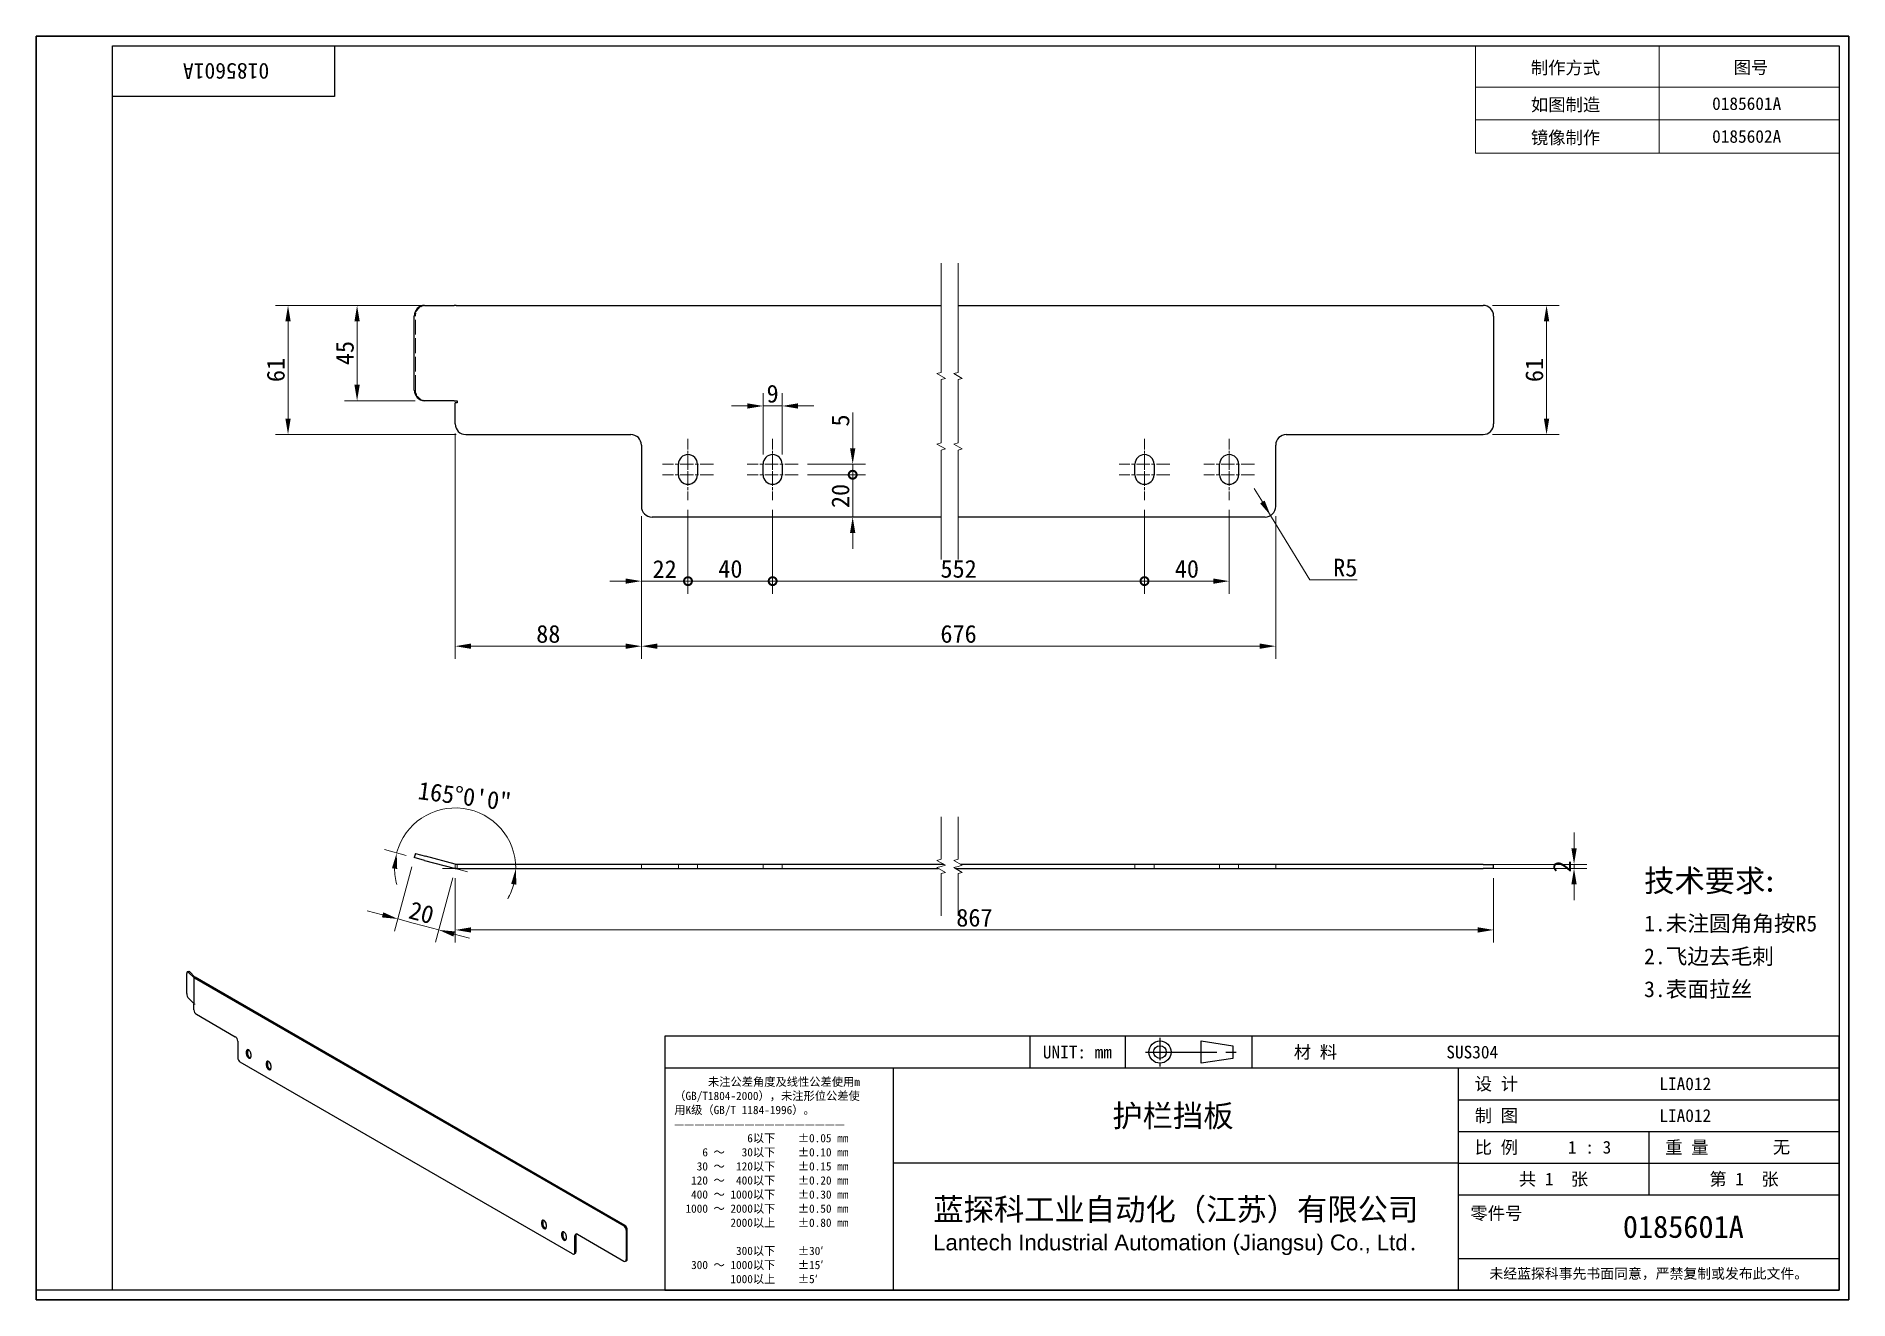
# Model space of a CAD drawing. Header units: millimetres. Extents: x 18 to 875, y 16 to 614.
import ezdxf
from ezdxf.enums import TextEntityAlignment as Align

# ---------------------------------------------------------------- set-up
doc = ezdxf.new("R2010")
doc.units = ezdxf.units.MM
doc.header["$LTSCALE"] = 3
doc.linetypes.add('CHAIN', pattern=[0.3543, 0.2362, -0.0295, 0.0591, -0.0295])
doc.linetypes.add('DASHED', pattern=[0.2067, 0.1654, -0.0413])
for name, color, linetype, lineweight in [('1', 7, 'Continuous', 18), ('可见 (ISO)', 7, 'Continuous', 25), ('可见窄的 (ISO)', 7, 'Continuous', 18), ('图框 (ISO)', 7, 'Continuous', 35), ('标题 (ISO)', 7, 'Continuous', 25)]:
    doc.layers.add(name, color=color, linetype=linetype, lineweight=lineweight)
for name, color, linetype, lineweight, true_color in [('中心标记 (ISO)', 1, 'CHAIN', 18, 0xff0000), ('尺寸 (ISO)', 7, 'Continuous', 18, 0x008000), ('折线 (ISO)', 7, 'Continuous', 18, 0x008000), ('符号 (ISO)', 7, 'Continuous', 18, 0x008000), ('隐藏 (ISO)', 5, 'DASHED', 18, 0x0000ff)]:
    doc.layers.add(name, color=color, linetype=linetype, lineweight=lineweight, true_color=true_color)
doc.styles.add('文本样式164', font='SimSun.ttf')
doc.styles.add('文本样式165', font='SimSun.ttf')
doc.styles.add('文本样式74', font='SimSun.ttf')
doc.styles.add('最新国标', font='simfang.ttf')
doc.styles.add('注释文本 (ISO)', font='simfang.ttf')
doc.dimstyles.new('默认 (GB)', dxfattribs={"dimscale": 3, "dimtxt": 2.8, "dimasz": 2.5, "dimexe": 2, "dimexo": 1.5, "dimgap": 0.5, "dimtad": 1, "dimtoh": 1, "dimdsep": 46, "dimtxsty": '最新国标', "dimcen": 0.09, "dimdle": 10, "dimclrd": 256, "dimclre": 256, "dimclrt": 256, "dimaunit": 1, "dimadec": 3, "dimazin": 2, "dimtfac": 0.535714, "dimtdec": 3, "dimtmove": 0, "dimatfit": 3, "dimfxl": 0, "dimtolj": 1, "dimlwd": -1, "dimlwe": -1, "dimarcsym": 0})

# ---------------------------------------------------------------- blocks, each defined once
blk = doc.blocks.new('图框 最新国标')
at = {"layer": '图框 (ISO)'}
for p, q in [((6, 7), (6, 204.5)), ((6, 204.5), (291.5, 204.5)), ((291.5, 204.5), (291.5, 5.5)), ((6, 7), (6, 5.5)), ((6, 7), (6, 5.5)), ((291.5, 5.5), (6, 5.5))]:
    blk.add_line(p, q, dxfattribs=at)
at = {"layer": '图框 (ISO)', "color": 7, "linetype": 'Continuous', "lineweight": 25}
for p, q in [((18, 203), (290, 203)), ((18, 7), (18, 203)), ((18, 203), (290, 203)), ((53, 203), (53, 195)), ((290, 203), (290, 7)), ((290, 203), (290, 7)), ((53, 195), (18, 195)), ((290, 7), (6, 7)), ((290, 7), (18, 7))]:
    blk.add_line(p, q, dxfattribs=at)
at = {"layer": '图框 (ISO)', "style": '文本样式74'}
blk.add_attdef('零件代号_001', (42.7, 200.25), '', height=2.5, rotation=180, dxfattribs=at)
blk = doc.blocks.new('标题栏 最新国标')
at = {"layer": '标题 (ISO)'}
for p, q in [((381.98, -183.84), (196.98, -183.84)), ((196.98, -183.84), (196.98, -223.84)), ((254.48, -183.84), (254.48, -188.84)), ((269.48, -183.84), (269.48, -188.84)), ((281.48, -188.09), (281.48, -184.59)), ((281.48, -184.59), (286.48, -185.34)), ((286.48, -185.34), (286.48, -187.34)), ((289.48, -183.84), (289.48, -188.84)), ((381.98, -223.84), (381.98, -183.84)), ((383.48, -183.84), (383.48, -225.34)), ((286.48, -187.34), (281.48, -188.09)), ((196.98, -188.84), (381.98, -188.84)), ((232.98, -188.84), (232.98, -223.84)), ((321.98, -188.84), (321.98, -223.84)), ((321.98, -193.84), (381.98, -193.84)), ((321.98, -198.84), (381.98, -198.84)), ((351.98, -198.84), (351.98, -208.84)), ((321.98, -203.84), (232.98, -203.84)), ((321.98, -203.84), (381.98, -203.84)), ((321.98, -208.84), (381.98, -208.84)), ((321.98, -218.84), (381.98, -218.84)), ((196.98, -223.84), (381.98, -223.84)), ((383.48, -225.34), (196.98, -225.34))]:
    blk.add_line(p, q, dxfattribs=at)
at = {"layer": '标题 (ISO)', "linetype": 'CHAIN', "ltscale": 5.000333}
blk.add_line((274.98, -184.09), (274.98, -188.59), dxfattribs=at)
at = {"layer": '标题 (ISO)', "linetype": 'CHAIN', "ltscale": 15.834605}
blk.add_line((272.73, -186.34), (286.98, -186.34), dxfattribs=at)
at = {"layer": '标题 (ISO)'}
for radius in [1.75, 1]:
    blk.add_circle((274.98, -186.34), radius, dxfattribs=at)
at = {"layer": '1', "style": '文本样式164'}
for s, p in [('UNIT: mm', (261.98, -186.34)), ('材 料', (299.48, -186.34)), ('设 计', (327.98, -191.34)), ('制 图', (327.98, -196.34)), ('比 例', (327.98, -201.34)), ('重 量', (357.98, -201.34)), ('共 1  张', (336.98, -206.34)), ('第 1  张', (366.98, -206.34))]:
    blk.add_text(s, height=2, dxfattribs=at).set_placement(p, align=Align.MIDDLE_CENTER)
at = {"layer": '标题 (ISO)', "style": '注释文本 (ISO)'}
for s, insert, char_height, attachment_point, line_spacing_factor in [('\\fSimSun|b0|i0;{\\H1.3000;      未注公差角度及线性公差使用m\\P}\\fSimSun|b0|i0;{\\H1.3000;（GB/T1804-2000），未注形位公差使\\P}\\fSimSun|b0|i0;{\\H1.3000;用K级（GB/T 1184-1996）。\\P}\\fSimSun|b0|i0;{\\H1.3000;—————————————————\\P}\\fSimSun|b0|i0;{\\H1.3000;             6以下    ±0.05 mm\\P}\\fSimSun|b0|i0;{\\H1.3000;     6 ～   30以下    ±0.10 mm\\P}\\fSimSun|b0|i0;{\\H1.3000;    30 ～  120以下    ±0.15 mm\\P}\\fSimSun|b0|i0;{\\H1.3000;   120 ～  400以下    ±0.20 mm\\P}\\fSimSun|b0|i0;{\\H1.3000;   400 ～ 1000以下    ±0.30 mm\\P}\\fSimSun|b0|i0;{\\H1.3000;  1000 ～ 2000以下    ±0.50 mm\\P}\\fSimSun|b0|i0;{\\H1.3000;          2000以上    ±0.80 mm\\P}\\fSimSun|b0|i0;{\\H1.3000;\\P}\\fSimSun|b0|i0;{\\H1.3000;           300以下    ±30′\\P}\\fSimSun|b0|i0;{\\H1.3000;   300 ～ 1000以下    ±15′\\P}\\fSimSun|b0|i0;{\\H1.3000;          1000以上    ±5′}', (198.48, -206.63), 1.3, 4, 1.023913), ('{\\fMicrosoft YaHei|b0|i0|c134|p34;\\H1.75x;蓝探科工业自动化（江苏）有限公司\\P\\fArial|b0|i0|c0|p34;\\H0.71429x;Lantech Industrial Automation (Jiangsu) Co., Ltd\\fFangSong|b0|i0|c134|p49;.\\H1.15195x; }', (277.48, -213.84), 2, 5, 0.978695)]:
    blk.add_mtext(s, dxfattribs=dict(at, insert=insert, char_height=char_height, attachment_point=attachment_point, line_spacing_factor=line_spacing_factor))
at = {"layer": '标题 (ISO)', "attachment_point": 5, "style": '注释文本 (ISO)'}
for s, insert, char_height in [('\\fFangSong|b0|i0;零件号', (327.98, -211.84), 2), ('\\fSimSun|b0|i0;{\\H1.6000;未经蓝探科事先书面同意，严禁复制或发布此文件。}', (351.98, -221.34), 1.6)]:
    blk.add_mtext(s, dxfattribs=dict(at, insert=insert, char_height=char_height))
at = {"layer": '标题 (ISO)'}
for tag, p, height, style in [('材料_001', (320.09, -187.33), 2, '注释文本 (ISO)'), ('设计人_001', (353.65, -192.33), 2, '注释文本 (ISO)'), ('库存编号_001', (267.48, -198.12), 3.5, '文本样式165'), ('设计人_001', (353.65, -197.33), 2, '注释文本 (ISO)'), ('视图比例_001', (339.26, -202.33), 2, '注释文本 (ISO)'), ('质量\\P3;_001', (371.53, -202.3), 2, '注释文本 (ISO)'), ('零件代号_001', (347.9, -215.59), 3.5, '文本样式165')]:
    blk.add_attdef(tag, p, '', height=height, dxfattribs=dict(at, style=style))
blk = doc.blocks.new('_DotSmall')
at = {"color": 0, "linetype": 'ByBlock', "const_width": 0.5}
blk.add_lwpolyline([(-0.0625, 0, 1), (0.0625, 0, 1)], format="xyb", close=True, dxfattribs=at)
blk = doc.blocks.new('*D5')
at = {"layer": 'Defpoints', "color": 0, "transparency": 16777216}
for p in [(325.98, 394.31), (303.98, 391.31), (325.98, 356.05)]:
    blk.add_point(p, dxfattribs=at)
at = {"layer": '尺寸 (ISO)', "color": 116, "true_color": 0x00803f, "transparency": 16777216}
for p, q in [((303.98, 386.81), (303.98, 350.05)), ((325.98, 389.81), (325.98, 350.05)), ((296.48, 356.05), (288.98, 356.05)), ((303.98, 356.05), (311.48, 356.05)), ((311.48, 356.05), (325.98, 356.05))]:
    blk.add_line(p, q, dxfattribs=at)
blk.add_solid([(296.48, 357.3), (296.48, 354.8), (303.98, 356.05)], dxfattribs=at)
at = {"layer": '尺寸 (ISO)', "color": 116, "true_color": 0x00803f, "transparency": 16777216, "xscale": 7.5, "yscale": 7.5, "zscale": 7.5, "rotation": 180}
blk.add_blockref('_DotSmall', (325.98, 356.05), dxfattribs=at)
at = {"layer": '尺寸 (ISO)', "transparency": 16777216, "insert": (314.95, 361.75), "char_height": 8.4, "attachment_point": 5, "style": '最新国标'}
blk.add_mtext('\\A1;22', dxfattribs=at)
blk = doc.blocks.new('*D7')
at = {"layer": 'Defpoints', "color": 0, "transparency": 16777216}
for p in [(325.98, 394.31), (365.98, 394.31), (365.98, 356.05)]:
    blk.add_point(p, dxfattribs=at)
at = {"layer": '尺寸 (ISO)', "color": 116, "true_color": 0x00803f, "transparency": 16777216}
for p, q in [((325.98, 389.81), (325.98, 350.05)), ((365.98, 389.81), (365.98, 350.05)), ((325.98, 356.05), (365.98, 356.05))]:
    blk.add_line(p, q, dxfattribs=at)
at = {"layer": '尺寸 (ISO)', "color": 116, "true_color": 0x00803f, "transparency": 16777216, "xscale": 7.5, "yscale": 7.5, "zscale": 7.5, "rotation": 180}
blk.add_blockref('_DotSmall', (325.98, 356.05), dxfattribs=at)
at = {"layer": '尺寸 (ISO)', "color": 116, "true_color": 0x00803f, "transparency": 16777216, "xscale": 7.5, "yscale": 7.5, "zscale": 7.5}
blk.add_blockref('_DotSmall', (365.98, 356.05), dxfattribs=at)
at = {"layer": '尺寸 (ISO)', "transparency": 16777216, "insert": (346.01, 361.8), "char_height": 8.4, "attachment_point": 5, "style": '最新国标'}
blk.add_mtext('\\A1;40', dxfattribs=at)
blk = doc.blocks.new('*D8')
at = {"layer": 'Defpoints', "color": 0, "transparency": 16777216}
for p in [(365.98, 394.31), (541.7, 394.31), (541.7, 356.05)]:
    blk.add_point(p, dxfattribs=at)
at = {"layer": '尺寸 (ISO)', "color": 116, "true_color": 0x00803f, "transparency": 16777216}
for p, q in [((365.98, 389.81), (365.98, 350.05)), ((541.7, 389.81), (541.7, 350.05)), ((365.98, 356.05), (541.7, 356.05))]:
    blk.add_line(p, q, dxfattribs=at)
at = {"layer": '尺寸 (ISO)', "color": 116, "true_color": 0x00803f, "transparency": 16777216, "xscale": 7.5, "yscale": 7.5, "zscale": 7.5, "rotation": 180}
blk.add_blockref('_DotSmall', (365.98, 356.05), dxfattribs=at)
at = {"layer": '尺寸 (ISO)', "color": 116, "true_color": 0x00803f, "transparency": 16777216, "xscale": 7.5, "yscale": 7.5, "zscale": 7.5}
blk.add_blockref('_DotSmall', (541.7, 356.05), dxfattribs=at)
at = {"layer": '尺寸 (ISO)', "transparency": 16777216, "insert": (453.87, 361.8), "char_height": 8.4, "attachment_point": 5, "style": '最新国标'}
blk.add_mtext('\\A1;552', dxfattribs=at)
blk = doc.blocks.new('*D9')
at = {"layer": 'Defpoints', "color": 0, "transparency": 16777216}
for p in [(541.7, 394.31), (581.7, 394.31), (581.7, 356.05)]:
    blk.add_point(p, dxfattribs=at)
at = {"layer": '尺寸 (ISO)', "color": 116, "true_color": 0x00803f, "transparency": 16777216}
for p, q in [((541.7, 389.81), (541.7, 350.05)), ((581.7, 389.81), (581.7, 350.05)), ((541.7, 356.05), (574.2, 356.05))]:
    blk.add_line(p, q, dxfattribs=at)
blk.add_solid([(574.2, 357.3), (574.2, 354.8), (581.7, 356.05)], dxfattribs=at)
at = {"layer": '尺寸 (ISO)', "color": 116, "true_color": 0x00803f, "transparency": 16777216, "xscale": 7.5, "yscale": 7.5, "zscale": 7.5, "rotation": 180}
blk.add_blockref('_DotSmall', (541.7, 356.05), dxfattribs=at)
at = {"layer": '尺寸 (ISO)', "transparency": 16777216, "insert": (561.73, 361.8), "char_height": 8.4, "attachment_point": 5, "style": '最新国标'}
blk.add_mtext('\\A1;40', dxfattribs=at)
blk = doc.blocks.new('*D10')
at = {"layer": 'Defpoints', "color": 0, "transparency": 16777216}
for p in [(303.98, 391.31), (603.7, 391.31), (603.7, 325.31)]:
    blk.add_point(p, dxfattribs=at)
at = {"layer": '尺寸 (ISO)', "color": 116, "true_color": 0x00803f, "transparency": 16777216}
for p, q in [((303.98, 386.81), (303.98, 319.31)), ((603.7, 386.81), (603.7, 319.31)), ((311.48, 325.31), (596.2, 325.31))]:
    blk.add_line(p, q, dxfattribs=at)
for points in [[(311.48, 326.56), (311.48, 324.06), (303.98, 325.31)], [(596.2, 326.56), (596.2, 324.06), (603.7, 325.31)]]:
    blk.add_solid(points, dxfattribs=at)
at = {"layer": '尺寸 (ISO)', "transparency": 16777216, "insert": (453.84, 331.06), "char_height": 8.4, "attachment_point": 5, "style": '最新国标'}
blk.add_mtext('\\A1;676', dxfattribs=at)
blk = doc.blocks.new('*D11')
at = {"layer": 'Defpoints', "color": 0, "transparency": 16777216}
for p in [(215.98, 430.31), (303.98, 391.31), (303.98, 325.31)]:
    blk.add_point(p, dxfattribs=at)
at = {"layer": '尺寸 (ISO)', "color": 116, "true_color": 0x00803f, "transparency": 16777216}
for p, q in [((215.98, 425.81), (215.98, 319.31)), ((303.98, 386.81), (303.98, 319.31)), ((223.48, 325.31), (296.48, 325.31))]:
    blk.add_line(p, q, dxfattribs=at)
for points in [[(223.48, 326.56), (223.48, 324.06), (215.98, 325.31)], [(296.48, 326.56), (296.48, 324.06), (303.98, 325.31)]]:
    blk.add_solid(points, dxfattribs=at)
at = {"layer": '尺寸 (ISO)', "transparency": 16777216, "insert": (259.98, 331.06), "char_height": 8.4, "attachment_point": 5, "style": '最新国标'}
blk.add_mtext('\\A1;88', dxfattribs=at)
blk = doc.blocks.new('*D12')
at = {"layer": 'Defpoints', "color": 0, "transparency": 16777216}
for p in [(216.51, 486.31), (169.61, 441.31), (201.49, 441.31)]:
    blk.add_point(p, dxfattribs=at)
at = {"layer": '尺寸 (ISO)', "color": 116, "true_color": 0x00803f, "transparency": 16777216}
for p, q in [((212.01, 486.31), (163.61, 486.31)), ((169.61, 478.81), (169.61, 448.81)), ((196.99, 441.31), (163.61, 441.31))]:
    blk.add_line(p, q, dxfattribs=at)
for points in [[(168.36, 478.81), (170.86, 478.81), (169.61, 486.31)], [(168.36, 448.81), (170.86, 448.81), (169.61, 441.31)]]:
    blk.add_solid(points, dxfattribs=at)
at = {"layer": '尺寸 (ISO)', "transparency": 16777216, "insert": (163.87, 463.81), "char_height": 8.4, "attachment_point": 5, "rotation": 90, "style": '最新国标'}
blk.add_mtext('\\A1;45', dxfattribs=at)
blk = doc.blocks.new('*D13')
at = {"layer": 'Defpoints', "color": 0, "transparency": 16777216}
for p in [(377.98, 406.31), (403.8, 406.31), (308.98, 386.31)]:
    blk.add_point(p, dxfattribs=at)
at = {"layer": '尺寸 (ISO)', "color": 116, "true_color": 0x00803f, "transparency": 16777216}
for p, q in [((382.48, 406.31), (409.8, 406.31)), ((403.8, 393.81), (403.8, 406.31)), ((403.8, 386.31), (403.8, 393.81)), ((403.8, 378.81), (403.8, 371.31))]:
    blk.add_line(p, q, dxfattribs=at)
blk.add_solid([(402.55, 378.81), (405.05, 378.81), (403.8, 386.31)], dxfattribs=at)
at = {"layer": '尺寸 (ISO)', "color": 116, "true_color": 0x00803f, "transparency": 16777216, "xscale": 7.5, "yscale": 7.5, "zscale": 7.5, "rotation": 270}
blk.add_blockref('_DotSmall', (403.8, 406.31), dxfattribs=at)
at = {"layer": '尺寸 (ISO)', "transparency": 16777216, "insert": (398.05, 396.28), "char_height": 8.4, "attachment_point": 5, "rotation": 90, "style": '最新国标'}
blk.add_mtext('\\A1;20', dxfattribs=at)
blk = doc.blocks.new('*D14')
at = {"layer": 'Defpoints', "color": 0, "transparency": 16777216}
for p in [(377.98, 411.31), (403.8, 411.31), (377.98, 406.31)]:
    blk.add_point(p, dxfattribs=at)
at = {"layer": '尺寸 (ISO)', "color": 116, "true_color": 0x00803f, "transparency": 16777216}
for p, q in [((403.8, 418.81), (403.8, 435.79)), ((382.48, 411.31), (409.8, 411.31)), ((403.8, 406.31), (403.8, 411.31)), ((382.48, 406.31), (409.8, 406.31)), ((403.8, 406.31), (403.8, 398.81))]:
    blk.add_line(p, q, dxfattribs=at)
blk.add_solid([(402.55, 418.81), (405.05, 418.81), (403.8, 411.31)], dxfattribs=at)
at = {"layer": '尺寸 (ISO)', "color": 116, "true_color": 0x00803f, "transparency": 16777216, "xscale": 7.5, "yscale": 7.5, "zscale": 7.5, "rotation": 90}
blk.add_blockref('_DotSmall', (403.8, 406.31), dxfattribs=at)
at = {"layer": '尺寸 (ISO)', "transparency": 16777216, "insert": (398.05, 431.96), "char_height": 8.4, "attachment_point": 5, "rotation": 90, "style": '最新国标'}
blk.add_mtext('\\A1;5', dxfattribs=at)
blk = doc.blocks.new('*D15')
at = {"layer": 'Defpoints', "color": 0, "transparency": 16777216}
for p in [(370.48, 438.81), (361.48, 411.31), (370.48, 411.31)]:
    blk.add_point(p, dxfattribs=at)
at = {"layer": '尺寸 (ISO)', "color": 116, "true_color": 0x00803f, "transparency": 16777216}
for p, q in [((353.98, 438.81), (346.48, 438.81)), ((361.48, 415.81), (361.48, 444.81)), ((361.48, 438.81), (370.48, 438.81)), ((370.48, 415.81), (370.48, 444.81)), ((377.98, 438.81), (385.48, 438.81))]:
    blk.add_line(p, q, dxfattribs=at)
for points in [[(353.98, 440.06), (353.98, 437.56), (361.48, 438.81)], [(377.98, 440.06), (377.98, 437.56), (370.48, 438.81)]]:
    blk.add_solid(points, dxfattribs=at)
at = {"layer": '尺寸 (ISO)', "transparency": 16777216, "insert": (365.98, 444.56), "char_height": 8.4, "attachment_point": 5, "style": '最新国标'}
blk.add_mtext('\\A1;9', dxfattribs=at)
blk = doc.blocks.new('*D16')
at = {"layer": 'Defpoints', "color": 0, "transparency": 16777216}
for p in [(196.66, 225.4), (215.98, 220.23), (188.9, 196.43)]:
    blk.add_point(p, dxfattribs=at)
at = {"layer": '尺寸 (ISO)', "color": 116, "true_color": 0x00803f, "transparency": 16777216}
for p, q in [((195.5, 221.06), (187.34, 190.63)), ((214.82, 215.88), (206.66, 185.45)), ((181.65, 198.37), (174.41, 200.31)), ((188.9, 196.43), (196.14, 194.48)), ((200.97, 193.19), (196.14, 194.48)), ((208.22, 191.25), (200.97, 193.19)), ((215.46, 189.31), (222.7, 187.37))]:
    blk.add_line(p, q, dxfattribs=at)
for points in [[(181.98, 199.57), (181.33, 197.16), (188.9, 196.43)], [(215.78, 190.52), (215.14, 188.1), (208.22, 191.25)]]:
    blk.add_solid(points, dxfattribs=at)
at = {"layer": '尺寸 (ISO)', "transparency": 16777216, "insert": (200.04, 199.39), "char_height": 8.4, "attachment_point": 5, "rotation": 345, "style": '最新国标'}
blk.add_mtext('\\A1;20', dxfattribs=at)
blk = doc.blocks.new('*D17')
at = {"layer": 'Defpoints', "color": 0, "transparency": 16777216}
for p in [(232.41, 243.69), (197.14, 225.27), (215.98, 220.23), (244.63, 220.23)]:
    blk.add_point(p, dxfattribs=at)
at = {"layer": '尺寸 (ISO)', "color": 116, "true_color": 0x00803f, "transparency": 16777216}
blk.add_line((192.8, 226.44), (182.51, 229.19), dxfattribs=at)
for start, end in [(0, 165), (180.04317, 195.08634), (329.91366, 344.95683)]:
    blk.add_arc((215.98, 220.23), 28.65, start, end, dxfattribs=at)
for points in [[(186.09, 220.37), (188.57, 220.04), (188.31, 227.64)], [(242.41, 212.95), (244.89, 212.63), (244.63, 220.23)]]:
    blk.add_solid(points, dxfattribs=at)
at = {"layer": '尺寸 (ISO)', "transparency": 16777216, "insert": (220.47, 254.33), "char_height": 8.4, "attachment_point": 5, "rotation": 352.5, "style": '最新国标'}
blk.add_mtext('\\A1;165°0\'0"', dxfattribs=at)
blk = doc.blocks.new('*D18')
at = {"layer": 'Defpoints', "color": 0, "transparency": 16777216}
for p in [(215.98, 220.23), (706.7, 220.23), (706.7, 191.23)]:
    blk.add_point(p, dxfattribs=at)
at = {"layer": '尺寸 (ISO)', "color": 116, "true_color": 0x00803f, "transparency": 16777216}
for p, q in [((215.98, 215.73), (215.98, 185.23)), ((706.7, 215.73), (706.7, 185.23)), ((223.48, 191.23), (699.2, 191.23))]:
    blk.add_line(p, q, dxfattribs=at)
for points in [[(223.48, 192.48), (223.48, 189.98), (215.98, 191.23)], [(699.2, 192.48), (699.2, 189.98), (706.7, 191.23)]]:
    blk.add_solid(points, dxfattribs=at)
at = {"layer": '尺寸 (ISO)', "transparency": 16777216, "insert": (461.34, 196.97), "char_height": 8.4, "attachment_point": 5, "style": '最新国标'}
blk.add_mtext('\\A1;867', dxfattribs=at)
blk = doc.blocks.new('*D19')
at = {"layer": 'Defpoints', "color": 0, "transparency": 16777216}
for p in [(701.7, 486.31), (701.7, 425.31), (731.7, 425.31)]:
    blk.add_point(p, dxfattribs=at)
at = {"layer": '尺寸 (ISO)', "color": 116, "true_color": 0x00803f, "transparency": 16777216}
for p, q in [((706.2, 486.31), (737.7, 486.31)), ((731.7, 478.81), (731.7, 432.81)), ((706.2, 425.31), (737.7, 425.31))]:
    blk.add_line(p, q, dxfattribs=at)
for points in [[(730.45, 478.81), (732.95, 478.81), (731.7, 486.31)], [(730.45, 432.81), (732.95, 432.81), (731.7, 425.31)]]:
    blk.add_solid(points, dxfattribs=at)
at = {"layer": '尺寸 (ISO)', "transparency": 16777216, "insert": (725.95, 455.81), "char_height": 8.4, "attachment_point": 5, "rotation": 90, "style": '最新国标'}
blk.add_mtext('\\A1;61', dxfattribs=at)
blk = doc.blocks.new('*D20')
at = {"layer": 'Defpoints', "color": 0, "transparency": 16777216}
for p in [(216.51, 486.31), (136.98, 425.31), (220.98, 425.31)]:
    blk.add_point(p, dxfattribs=at)
at = {"layer": '尺寸 (ISO)', "color": 116, "true_color": 0x00803f, "transparency": 16777216}
for p, q in [((212.01, 486.31), (130.98, 486.31)), ((136.98, 478.81), (136.98, 432.81)), ((216.48, 425.31), (130.98, 425.31))]:
    blk.add_line(p, q, dxfattribs=at)
for points in [[(135.73, 478.81), (138.23, 478.81), (136.98, 486.31)], [(135.73, 432.81), (138.23, 432.81), (136.98, 425.31)]]:
    blk.add_solid(points, dxfattribs=at)
at = {"layer": '尺寸 (ISO)', "transparency": 16777216, "insert": (131.23, 455.81), "char_height": 8.4, "attachment_point": 5, "rotation": 90, "style": '最新国标'}
blk.add_mtext('\\A1;61', dxfattribs=at)
blk = doc.blocks.new('*D21')
at = {"layer": 'Defpoints', "color": 0, "transparency": 16777216}
for p in [(701.7, 222.23), (701.7, 220.23), (744.68, 220.23)]:
    blk.add_point(p, dxfattribs=at)
at = {"layer": '尺寸 (ISO)', "color": 116, "true_color": 0x00803f, "transparency": 16777216}
for p, q in [((744.68, 229.73), (744.68, 237.23)), ((706.2, 222.23), (750.68, 222.23)), ((706.2, 220.23), (750.68, 220.23)), ((744.68, 222.23), (744.68, 220.23)), ((744.68, 212.73), (744.68, 205.23))]:
    blk.add_line(p, q, dxfattribs=at)
for points in [[(743.43, 229.73), (745.93, 229.73), (744.68, 222.23)], [(743.43, 212.73), (745.93, 212.73), (744.68, 220.23)]]:
    blk.add_solid(points, dxfattribs=at)
at = {"layer": '尺寸 (ISO)', "transparency": 16777216, "insert": (738.98, 221.23), "char_height": 8.4, "attachment_point": 5, "rotation": 90, "style": '最新国标'}
blk.add_mtext('\\A1;2', dxfattribs=at)
blk = doc.blocks.new('*D22')
at = {"layer": 'Defpoints', "color": 0, "transparency": 16777216}
for p in [(598.7, 391.31), (601.3, 387.04)]:
    blk.add_point(p, dxfattribs=at)
at = {"layer": '尺寸 (ISO)', "color": 116, "true_color": 0x00803f, "transparency": 16777216}
for p, q in [((597.4, 393.45), (593.51, 399.86)), ((598.7, 391.31), (601.3, 387.04)), ((601.3, 387.04), (605.19, 380.63)), ((619.78, 356.63), (605.19, 380.63)), ((642.14, 356.63), (619.78, 356.63))]:
    blk.add_line(p, q, dxfattribs=at)
blk.add_solid([(598.47, 394.1), (596.33, 392.8), (601.3, 387.04)], dxfattribs=at)
at = {"layer": '尺寸 (ISO)', "transparency": 16777216, "insert": (636.57, 362.38), "char_height": 8.4, "attachment_point": 5, "style": '最新国标'}
blk.add_mtext('\\A1;R5', dxfattribs=at)
blk = doc.blocks.new('表格1')
at = {"layer": '符号 (ISO)'}
for p, q in [((232.72, 203), (290, 203)), ((232.72, 203), (232.72, 196.46)), ((261.65, 203), (261.65, 196.46)), ((290, 203), (290, 196.46)), ((232.72, 196.46), (290, 196.46)), ((232.72, 196.46), (232.72, 186.11)), ((261.65, 196.46), (261.65, 186.11)), ((290, 196.46), (290, 186.11)), ((232.72, 191.34), (290, 191.34)), ((232.72, 186.11), (290, 186.11))]:
    blk.add_line(p, q, dxfattribs=at)
at = {"layer": '符号 (ISO)', "char_height": 2, "attachment_point": 7, "style": '注释文本 (ISO)'}
for s, insert in [('制作方式', (241.43, 198.32)), ('图号', (273.37, 198.38)), ('如图制造', (241.44, 192.5)), ('0185601A', (269.98, 192.86)), ('镜像制作', (241.43, 187.31)), ('0185602A', (269.98, 187.69))]:
    blk.add_mtext(s, dxfattribs=dict(at, insert=insert))

msp = doc.modelspace()

# ---------------------------------------------------------------- linework, layer by layer
at = {"layer": '中心标记 (ISO)', "ltscale": 7.222748}
for p, q in [((325.9801, 423.3105), (325.9801, 403.8105)), ((365.9801, 423.3105), (365.9801, 403.8105)), ((541.7013, 423.3105), (541.7013, 403.8105)), ((581.7013, 423.3105), (581.7013, 403.8105)), ((325.9801, 413.8105), (325.9801, 394.3105)), ((365.9801, 413.8105), (365.9801, 394.3105)), ((541.7013, 413.8105), (541.7013, 394.3105)), ((581.7013, 413.8105), (581.7013, 394.3105))]:
    msp.add_line(p, q, dxfattribs=at)
at = {"layer": '中心标记 (ISO)', "ltscale": 8.88956}
for p, q in [((337.9801, 411.3105), (313.9801, 411.3105)), ((377.9801, 411.3105), (353.9801, 411.3105)), ((553.7013, 411.3105), (529.7013, 411.3105)), ((593.7013, 411.3105), (569.7013, 411.3105)), ((337.9801, 406.3105), (313.9801, 406.3105)), ((377.9801, 406.3105), (353.9801, 406.3105)), ((553.7013, 406.3105), (529.7013, 406.3105)), ((593.7013, 406.3105), (569.7013, 406.3105))]:
    msp.add_line(p, q, dxfattribs=at)
at = {"layer": '可见 (ISO)'}
for p, q in [((196.6616, 446.3105), (196.6616, 481.3105)), ((201.4912, 486.3105), (215.4714, 486.3105)), ((216.5067, 486.3105), (215.4714, 486.3105)), ((216.5067, 486.3105), (445.621, 486.3105)), ((453.621, 486.3105), (701.7013, 486.3105)), ((706.7013, 481.3105), (706.7013, 430.3105)), ((215.4714, 441.3105), (201.4912, 441.3105)), ((215.4714, 441.3105), (216.5067, 441.3105)), ((215.9801, 430.3105), (215.9801, 440.3105)), ((216.9801, 440.3105), (215.9801, 440.3105)), ((216.5067, 441.3105), (216.9801, 441.3105)), ((216.9801, 441.3105), (216.9801, 440.3105)), ((220.9801, 425.3105), (298.9801, 425.3105)), ((303.9801, 420.3105), (303.9801, 391.3105)), ((603.7013, 391.3105), (603.7013, 420.3105)), ((608.7013, 425.3105), (701.7013, 425.3105)), ((321.4801, 406.3105), (321.4801, 411.3105)), ((330.4801, 411.3105), (330.4801, 406.3105)), ((361.4801, 406.3105), (361.4801, 411.3105)), ((370.4801, 411.3105), (370.4801, 406.3105)), ((537.2013, 406.3105), (537.2013, 411.3105)), ((546.2013, 411.3105), (546.2013, 406.3105)), ((577.2013, 406.3105), (577.2013, 411.3105)), ((586.2013, 411.3105), (586.2013, 406.3105)), ((445.621, 386.3105), (308.9801, 386.3105)), ((598.7013, 386.3105), (453.621, 386.3105)), ((197.1792, 227.3348), (196.6616, 225.4029)), ((201.4912, 224.1088), (196.6616, 225.4029)), ((197.1792, 227.3348), (202.0088, 226.0407)), ((201.4912, 224.1088), (215.4714, 220.3628)), ((215.9891, 222.2947), (202.0088, 226.0407)), ((215.9801, 220.2265), (215.9801, 220.2614)), ((216.5067, 220.2265), (215.9801, 220.2265)), ((446.8171, 222.2265), (216.5067, 222.2265)), ((216.5067, 220.2265), (444.4248, 220.2265)), ((452.4248, 220.2265), (701.7013, 220.2265)), ((701.7013, 222.2265), (454.8171, 222.2265)), ((701.7013, 222.2265), (706.7013, 222.2265)), ((706.7013, 220.2265), (701.7013, 220.2265)), ((706.7013, 220.2265), (706.7013, 222.2265)), ((90.0328, 171.5921), (89.4555, 171.3997)), ((92.9721, 168.9596), (90.5599, 171.3718)), ((89.1492, 161.1261), (89.1492, 170.6519)), ((89.9825, 171.1794), (92.3947, 168.7671)), ((92.6066, 168.6077), (295.6579, 51.376)), ((296.1293, 51.6482), (93.078, 168.8799)), ((92.3947, 156.5197), (89.9825, 158.9319)), ((92.4825, 156.1598), (92.7182, 156.2958)), ((92.4825, 153.4381), (92.4825, 156.1598)), ((92.7182, 156.0237), (92.4825, 156.1598)), ((92.6066, 156.3603), (92.7182, 156.2958)), ((92.7182, 156.2958), (92.7182, 156.0237)), ((93.661, 151.3969), (112.0458, 140.7824)), ((113.2243, 138.7412), (113.2243, 130.8484)), ((271.3805, 38.176), (114.4028, 128.8071)), ((117.3491, 132.5494), (117.3491, 133.9102)), ((117.8205, 134.1824), (117.8205, 132.8216)), ((119.4704, 132.6855), (119.4704, 131.3246)), ((127.2486, 128.7391), (127.2486, 127.3782)), ((126.7772, 127.1061), (126.7772, 128.4669)), ((128.8985, 127.2422), (128.8985, 125.8813)), ((256.8848, 51.9884), (256.8848, 53.3492)), ((257.3562, 53.6214), (257.3562, 52.2606)), ((259.0062, 52.1245), (259.0062, 50.7637)), ((266.3129, 46.5451), (266.3129, 47.9059)), ((266.7843, 48.1781), (266.7843, 46.8173)), ((268.4343, 46.6812), (268.4343, 45.3203)), ((272.559, 38.8564), (272.559, 46.7492)), ((273.0304, 47.0214), (273.0304, 39.1286)), ((273.7376, 47.4296), (295.6579, 34.7739)), ((296.8364, 49.3348), (296.8364, 35.4543)), ((297.3078, 35.7265), (297.3078, 49.607)), ((272.6853, 38.3656), (272.2139, 38.0934)), ((296.4912, 34.6914), (296.9626, 34.9635))]:
    msp.add_line(p, q, dxfattribs=at)
for centre, radius, start, end in [((701.7013, 481.3105), 5, 0, 90), ((220.9801, 430.3105), 5, 180, 270), ((701.7013, 430.3105), 5, 270, 0), ((298.9801, 420.3105), 5, 0, 90), ((608.7013, 420.3105), 5, 90, 180), ((325.9801, 411.3105), 4.5, 0, 180), ((365.9801, 411.3105), 4.5, 0, 180), ((541.7013, 411.3105), 4.5, 0, 180), ((581.7013, 411.3105), 4.5, 0, 180), ((325.9801, 406.3105), 4.5, 180, 0), ((365.9801, 406.3105), 4.5, 180, 0), ((541.7013, 406.3105), 4.5, 180, 0), ((581.7013, 406.3105), 4.5, 180, 0), ((308.9801, 391.3105), 5, 180, 270), ((598.7013, 391.3105), 5, 270, 0), ((216.5067, 224.2265), 4, 255, 270), ((216.5067, 224.2265), 2, 255, 270)]:
    msp.add_arc(centre, radius, start, end, dxfattribs=at)
for centre, major_axis, ratio, start_param, end_param in [((201.4912, 481.3105), (0, 5), 0.96592583, 0, 1.57079633), ((201.4912, 446.3105), (0, -5), 0.96592583, 4.71238898, 6.28318531), ((89.9825, 169.8185), (-0.527, 1.5811), 0.40824829, 5.5984661, 7.16926243), ((90.5599, 170.011), (-0.527, 1.5811), 0.40824829, 5.5984661, 6.28318531), ((93.5494, 169.152), (1.3333, 0), 0.57735027, 3.66519143, 3.92699082), ((93.5494, 169.152), (-0.6667, 0), 0.57735027, 0.52359878, 0.78539816), ((89.9825, 160.2927), (-0.527, 1.5811), 0.40824829, 0.88607712, 2.45687345), ((93.5494, 156.9046), (-1.3333, 0), 0.57735027, 0.52359878, 0.78539816), ((93.661, 152.7577), (-0.8333, 1.4434), 0.57735027, 0.78539816, 2.35619449), ((112.0458, 139.4216), (-0.8333, 1.4434), 0.57735027, 3.92699082, 5.49778714), ((114.4028, 130.1679), (-0.8333, 1.4434), 0.57735027, 0.78539816, 2.35619449), ((118.4098, 133.2978), (-0.75, 1.299), 0.57735027, 3.92699082, 7.06858347), ((118.4098, 131.937), (0.75, -1.299), 0.57735027, 3.92699082, 7.06858347), ((118.8812, 133.57), (-0.75, 1.299), 0.57735027, 0.31968726, 0.78539816), ((118.8812, 132.2092), (0.75, -1.299), 0.57735027, 3.92699082, 5.96349805), ((127.8379, 127.8545), (-0.75, 1.299), 0.57735027, 3.92699082, 7.06858347), ((128.3093, 128.1267), (-0.75, 1.299), 0.57735027, 0.31968726, 0.78539816), ((127.8379, 126.4937), (0.75, -1.299), 0.57735027, 3.92699082, 7.06858347), ((128.3093, 126.7659), (0.75, -1.299), 0.57735027, 3.92699082, 5.96349805), ((257.9455, 52.7369), (-0.75, 1.299), 0.57735027, 3.92699082, 7.06858347), ((257.9455, 51.376), (0.75, -1.299), 0.57735027, 3.92699082, 7.06858347), ((258.4169, 53.009), (-0.75, 1.299), 0.57735027, 0.31968726, 0.78539816), ((258.4169, 51.6482), (0.75, -1.299), 0.57735027, 3.92699082, 5.96349805), ((296.1293, 50.2874), (-0.8333, 1.4434), 0.57735027, 3.92699082, 5.49778714), ((267.3736, 47.2935), (-0.75, 1.299), 0.57735027, 3.92699082, 7.06858347), ((267.3736, 45.9327), (0.75, -1.299), 0.57735027, 3.92699082, 7.06858347), ((267.845, 47.5657), (-0.75, 1.299), 0.57735027, 0.31968726, 0.78539816), ((267.845, 46.2049), (0.75, -1.299), 0.57735027, 3.92699082, 5.96349805), ((273.7376, 46.0688), (-0.8333, 1.4434), 0.57735027, 5.49778714, 7.06858347), ((274.209, 46.341), (-0.8333, 1.4434), 0.57735027, 0.28675655, 0.78539816), ((295.6579, 50.0152), (0.8333, -1.4434), 0.57735027, 0.78539816, 2.35619449), ((271.3805, 39.5368), (0.8333, -1.4434), 0.57735027, 5.49778714, 7.06858347), ((271.8519, 39.809), (0.8333, -1.4434), 0.57735027, 0, 0.78539816), ((295.6579, 36.1348), (0.8333, -1.4434), 0.57735027, 5.49778714, 7.06858347), ((296.1293, 36.4069), (0.8333, -1.4434), 0.57735027, 0, 0.78539816)]:
    msp.add_ellipse(centre, major_axis=major_axis, ratio=ratio, start_param=start_param, end_param=end_param, dxfattribs=at)
at = {"layer": '可见窄的 (ISO)'}
for p, q in [((89.9825, 171.1794), (90.5599, 171.3718)), ((92.3947, 168.7671), (92.9721, 168.9596)), ((92.3947, 156.5197), (92.3947, 168.7671)), ((93.078, 168.8799), (92.6066, 168.6077)), ((92.6066, 168.6077), (92.6066, 156.3603)), ((117.3491, 133.9102), (117.8205, 134.1824)), ((117.3491, 132.5494), (117.8205, 132.8216)), ((126.7772, 128.4669), (127.2486, 128.7391)), ((126.7772, 127.1061), (127.2486, 127.3782)), ((256.8848, 53.3492), (257.3562, 53.6214)), ((256.8848, 51.9884), (257.3562, 52.2606)), ((296.1293, 51.6482), (295.6579, 51.376)), ((266.3129, 47.9059), (266.7843, 48.1781)), ((266.3129, 46.5451), (266.7843, 46.8173)), ((272.559, 46.7492), (273.0304, 47.0214)), ((296.8364, 49.3348), (297.3078, 49.607)), ((273.0304, 39.1286), (272.559, 38.8564)), ((297.3078, 35.7265), (296.8364, 35.4543))]:
    msp.add_line(p, q, dxfattribs=at)
at = {"layer": '尺寸 (ISO)'}
for q in [(209.9801, 220.2265), (209.9801, 220.2265), (221.7756, 218.6736), (221.7756, 218.6736)]:
    msp.add_line((215.9801, 220.2265), q, dxfattribs=at)
at = {"layer": '折线 (ISO)', "flags": 128}
for points in [[(445.621, 366.3105), (445.621, 417.9533), (447.621, 418.4892), (443.621, 420.7986), (445.621, 421.3345), (445.621, 451.2866), (447.621, 451.8225), (443.621, 454.1319), (445.621, 454.6678), (445.621, 506.3105)], [(453.621, 366.3105), (453.621, 417.9533), (455.621, 418.4892), (451.621, 420.7986), (453.621, 421.3345), (453.621, 451.2866), (455.621, 451.8225), (451.621, 454.1319), (453.621, 454.6678), (453.621, 506.3105)], [(445.621, 197.8453), (445.621, 217.8453), (447.621, 218.3812), (443.621, 220.6906), (445.621, 221.2265), (445.621, 221.2265), (447.621, 221.7624), (443.621, 224.0718), (445.621, 224.6077), (445.621, 244.6077)], [(453.621, 197.8453), (453.621, 217.8453), (455.621, 218.3812), (451.621, 220.6906), (453.621, 221.2265), (453.621, 221.2265), (455.621, 221.7624), (451.621, 224.0718), (453.621, 224.6077), (453.621, 244.6077)]]:
    msp.add_lwpolyline(points, dxfattribs=at)
at = {"layer": '隐藏 (ISO)', "ltscale": 14.110627}
msp.add_line((197.1792, 446.3105), (197.1792, 481.3105), dxfattribs=at)
at = {"layer": '隐藏 (ISO)', "ltscale": 1.247593}
msp.add_line((215.9801, 220.2614), (215.9801, 222.2265), dxfattribs=at)
at = {"layer": '隐藏 (ISO)', "ltscale": 0.334244}
msp.add_line((215.9801, 222.2265), (216.5067, 222.2265), dxfattribs=at)
at = {"layer": '隐藏 (ISO)', "ltscale": 1.269698}
for p, q in [((216.9801, 220.2265), (216.9801, 222.2265)), ((303.9801, 222.2265), (303.9801, 220.2265)), ((321.4801, 220.2265), (321.4801, 222.2265)), ((330.4801, 220.2265), (330.4801, 222.2265)), ((361.4801, 220.2265), (361.4801, 222.2265)), ((370.4801, 220.2265), (370.4801, 222.2265)), ((537.2013, 220.2265), (537.2013, 222.2265)), ((546.2013, 220.2265), (546.2013, 222.2265)), ((577.2013, 220.2265), (577.2013, 222.2265)), ((586.2013, 220.2265), (586.2013, 222.2265)), ((603.7013, 220.2265), (603.7013, 222.2265))]:
    msp.add_line(p, q, dxfattribs=at)
at = {"layer": '隐藏 (ISO)', "ltscale": 4.986384}
for centre, major_axis, start_param, end_param in [((202.0088, 481.3105), (0, 5), 0, 1.57079633), ((202.0088, 446.3105), (0, -5), 4.71238898, 6.28318531)]:
    msp.add_ellipse(centre, major_axis=major_axis, ratio=0.96592583, start_param=start_param, end_param=end_param, dxfattribs=at)

# ---------------------------------------------------------------- block references
at = {"xscale": 3, "yscale": 3, "zscale": 3}
msp.add_blockref('图框 最新国标', (0, 0), dxfattribs=at).add_auto_attribs({'零件代号_001': '0185601A'})
msp.add_blockref('表格1', (0, 0), dxfattribs=at)
ref = msp.add_blockref('标题栏 最新国标', (-275.9476, 692.5328), dxfattribs=dict(xscale=3, yscale=3, zscale=3))
ref.add_attrib('零件代号_001', '0185601A', (767.7612, 45.75), dxfattribs={"layer": '标题 (ISO)', "height": 10.5, "style": '文本样式165'})
ref.add_attrib('库存编号_001', '护栏挡板', (526.4958, 98.162), dxfattribs={"layer": '标题 (ISO)', "height": 10.5, "style": '文本样式165'})
ref.add_attrib('质量\\P3;_001', '无', (838.6286, 85.62), dxfattribs={"layer": '标题 (ISO)', "height": 6, "style": '注释文本 (ISO)'})
ref.add_attrib('视图比例_001', '1 : 3', (741.84, 85.5514), dxfattribs={"layer": '标题 (ISO)', "height": 6, "style": '注释文本 (ISO)'})
ref.add_attrib('设计人_001', 'LIA012', (785.0057, 115.5343), dxfattribs={"layer": '标题 (ISO)', "height": 6, "style": '注释文本 (ISO)'})
ref.add_attrib('设计人_001', 'LIA012', (785.0057, 100.5343), dxfattribs={"layer": '标题 (ISO)', "height": 6, "style": '注释文本 (ISO)'})
ref.add_attrib('材料_001', 'SUS304', (684.3343, 130.5343), dxfattribs={"layer": '标题 (ISO)', "height": 6, "style": '注释文本 (ISO)'})

# ---------------------------------------------------------------- texts
at = {"layer": '符号 (ISO)', "insert": (777.7951, 189.2214), "char_height": 6, "width": 89.824562, "attachment_point": 4, "line_spacing_factor": 1.240703, "style": '注释文本 (ISO)'}
msp.add_mtext('{\\H1.75x;技术要求\\fCalibri|b0|i0|c0|p34;:\\fFangSong|b0|i0|c134|p49;\\P\\H0.71429x;1.未注圆角角按R5\\P2.飞边去毛刺\\P3.表面拉丝}', dxfattribs=at)

# ---------------------------------------------------------------- dimensions: what is measured, and where the dimension line sits
at = {"layer": '尺寸 (ISO)', "color": 116, "true_color": 0x00803f}
for base, p1, p2, angle, override, picture, middle in [((136.9801, 425.3105), (216.5067, 486.3105), (220.9801, 425.3105), 270, {"dimgap": 0.5, "dimtoh": 0, "dimdec": 2, "dimtol": 0, "dimlim": 0, "dimtp": 0, "dimtm": 0, "dimtdec": 3, "dimtofl": 0, "dimatfit": 1}, '*D20', (136.9801, 455.8105)), ((169.613, 441.3105), (216.5067, 486.3105), (201.4912, 441.3105), 90, {"dimgap": 0.5, "dimtoh": 0, "dimdec": 2, "dimtol": 0, "dimlim": 0, "dimtp": 0, "dimtm": 0, "dimtdec": 3, "dimtofl": 0, "dimatfit": 1}, '*D12', (169.613, 463.8105)), ((731.7013, 425.3105), (701.7013, 486.3105), (701.7013, 425.3105), 270, {"dimgap": 0.5, "dimtoh": 0, "dimdec": 2, "dimtol": 0, "dimlim": 0, "dimtp": 0, "dimtm": 0, "dimtdec": 3, "dimtofl": 0, "dimatfit": 1}, '*D19', (731.7013, 455.8105)), ((370.4801, 438.8105), (361.4801, 411.3105), (370.4801, 411.3105), 180, {"dimgap": 0.5, "dimtoh": 0, "dimdec": 2, "dimtol": 0, "dimlim": 0, "dimtp": 0, "dimtm": 0, "dimtdec": 3, "dimtofl": 1, "dimatfit": 1}, '*D15', (365.9801, 438.8105)), ((303.9801, 325.3105), (215.9801, 430.3105), (303.9801, 391.3105), 180, {"dimgap": 0.5, "dimtoh": 0, "dimdec": 2, "dimtol": 0, "dimlim": 0, "dimtp": 0, "dimtm": 0, "dimtdec": 3, "dimtofl": 0, "dimatfit": 1}, '*D11', (259.9801, 325.3105)), ((403.801, 411.3105), (377.9801, 406.3105), (377.9801, 411.3105), 90, {"dimgap": 0.5, "dimtoh": 0, "dimdec": 2, "dimblk1": 'DotSmall', "dimsah": 1, "dimdle": 0, "dimtol": 0, "dimlim": 0, "dimtp": 0, "dimtm": 0, "dimtdec": 3, "dimtofl": 1, "dimatfit": 1}, '*D14', (403.801, 431.9627)), ((403.801, 406.3105), (308.9801, 386.3105), (377.9801, 406.3105), 90, {"dimgap": 0.5, "dimtoh": 0, "dimdec": 2, "dimblk2": 'DotSmall', "dimsah": 1, "dimdle": 0, "dimse1": 1, "dimtol": 0, "dimlim": 0, "dimtp": 0, "dimtm": 0, "dimtdec": 3, "dimtofl": 0}, '*D13', (403.801, 396.2805)), ((325.9801, 356.0509), (303.9801, 391.3105), (325.9801, 394.3105), 180, {"dimgap": 0.5, "dimtoh": 0, "dimdec": 2, "dimblk2": 'DotSmall', "dimsah": 1, "dimdle": 0, "dimtol": 0, "dimlim": 0, "dimtp": 0, "dimtm": 0, "dimtdec": 3, "dimtofl": 0}, '*D5', (314.9501, 356.0509)), ((365.9801, 356.0509), (325.9801, 394.3105), (365.9801, 394.3105), 180, {"dimgap": 0.5, "dimtoh": 0, "dimdec": 2, "dimblk1": 'DotSmall', "dimblk2": 'DotSmall', "dimsah": 1, "dimdle": 0, "dimtol": 0, "dimlim": 0, "dimtp": 0, "dimtm": 0, "dimtdec": 3, "dimtofl": 0, "dimatfit": 1}, '*D7', (346.0101, 356.0509)), ((581.7013, 356.0509), (541.7013, 394.3105), (581.7013, 394.3105), 180, {"dimgap": 0.5, "dimtoh": 0, "dimdec": 2, "dimblk1": 'DotSmall', "dimsah": 1, "dimdle": 0, "dimtol": 0, "dimlim": 0, "dimtp": 0, "dimtm": 0, "dimtdec": 3, "dimtofl": 0, "dimatfit": 1}, '*D9', (561.7313, 356.0509)), ((744.6773, 220.2265), (701.7013, 222.2265), (701.7013, 220.2265), 90, {"dimgap": 0.5, "dimtoh": 0, "dimdec": 2, "dimtol": 0, "dimlim": 0, "dimtp": 0, "dimtm": 0, "dimtdec": 3, "dimtofl": 1, "dimatfit": 1}, '*D21', (744.6773, 221.2265)), ((188.897, 196.4252), (215.9801, 220.2265), (196.6616, 225.4029), 165, {"dimgap": 0.5, "dimtoh": 0, "dimdec": 2, "dimtol": 0, "dimlim": 0, "dimtp": 0, "dimtm": 0, "dimtdec": 3, "dimtofl": 0}, '*D16', (198.5563, 193.837))]:
    dim = msp.add_linear_dim(base=base, p1=p1, p2=p2, angle=angle, dimstyle='默认 (GB)', override=override, dxfattribs=at)
    dim.commit()
    dim.dimension.update_dxf_attribs({"geometry": picture, "text_midpoint": middle, "dimtype": 160})
for base, p1, p2, text, override, picture, middle in [((541.7013, 356.0509), (365.9801, 394.3105), (541.7013, 394.3105), '552', {"dimgap": 0.5, "dimtoh": 0, "dimdec": 2, "dimlfac": 3.14134, "dimblk1": 'DotSmall', "dimblk2": 'DotSmall', "dimsah": 1, "dimdle": 0, "dimtol": 0, "dimlim": 0, "dimtp": 0, "dimtm": 0, "dimtdec": 3, "dimtofl": 0, "dimatfit": 1}, '*D8', (453.8707, 356.0509)), ((603.7013, 325.3105), (303.9801, 391.3105), (603.7013, 391.3105), '676', {"dimgap": 0.5, "dimtoh": 0, "dimdec": 2, "dimlfac": 2.255429, "dimtol": 0, "dimlim": 0, "dimtp": 0, "dimtm": 0, "dimtdec": 3, "dimtofl": 0, "dimatfit": 1}, '*D10', (453.8407, 325.3105)), ((706.7013, 191.2265), (215.9801, 220.2265), (706.7013, 220.2265), '867', {"dimgap": 0.5, "dimtoh": 0, "dimdec": 2, "dimlfac": 1.766787, "dimtol": 0, "dimlim": 0, "dimtp": 0, "dimtm": 0, "dimtdec": 3, "dimtofl": 0, "dimatfit": 1}, '*D18', (461.3407, 191.2265))]:
    dim = msp.add_linear_dim(base=base, p1=p1, p2=p2, angle=180, text=text, dimstyle='默认 (GB)', override=override, dxfattribs=at)
    dim.commit()
    dim.dimension.update_dxf_attribs({"geometry": picture, "text_midpoint": middle, "dimtype": 160})
dim = msp.add_radius_dim(center=(598.7013, 391.3105), mpoint=(601.2986, 387.038), dimstyle='默认 (GB)', override={"dimgap": 0.5, "dimtih": 1, "dimdec": 2, "dimlfac": 1, "dimcen": 0, "dimtol": 0, "dimlim": 0, "dimtp": 0, "dimtm": 0, "dimtdec": 3}, dxfattribs=at)
dim.commit()
dim.dimension.update_dxf_attribs({"geometry": '*D22', "text_midpoint": (636.5702, 356.6324), "dimtype": 164})
dim = msp.add_angular_dim_3p(base=(232.4118, 243.6935), center=(215.9801, 220.2265), p1=(244.628, 220.2265), p2=(197.1445, 225.2735), dimstyle='默认 (GB)', override={"dimgap": 0.5, "dimtoh": 0, "dimse1": 1, "dimtol": 0, "dimlim": 0, "dimtp": 0, "dimtm": 0, "dimtdec": 2}, dxfattribs=at)
dim.commit()
dim.dimension.update_dxf_attribs({"geometry": '*D17', "text_midpoint": (219.7194, 248.6293), "dimtype": 165})

doc.saveas('drawing.dxf')
